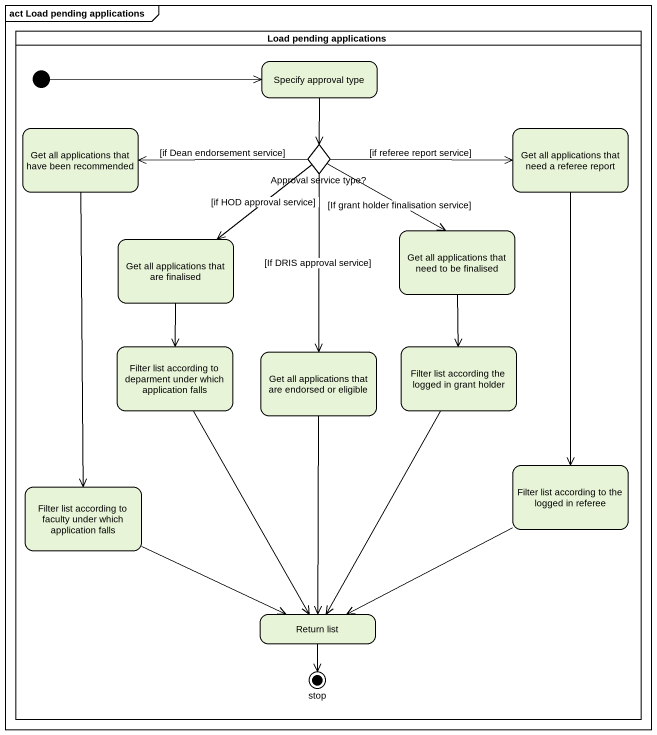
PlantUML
@startuml
mainframe act Load pending applications
hide empty description
state "Load pending applications" as Load_pending_applications <<partition>> {
  state "Specify approval type" as Specify_approval_type
  state "Get all applications that have been recommended" as Get_all_applications_that
  state "Approval service type?" as Approval_service_type <<choice>>
  state "Get all applications that need a referee report" as Get_all_applications_that_2
  state "Get all applications that are finalised" as Get_all_applications_that_3
  state "Get all applications that need to be finalised" as Get_all_applications_that_4
  state "Filter list according to deparment under which application falls" as Filter_list_according_to
  state "Get all applications that are endorsed or eligible" as Get_all_applications_that_5
  state "Filter list according the logged in grant holder" as Filter_list_according_the
  state "Filter list according to the logged in referee" as Filter_list_according_to_2
  state "Filter list according to faculty under which application falls" as Filter_list_according_to_3
  state "Return list" as Return_list
  state "stop" as stop_ <<end>>
  [*] -right-> Specify_approval_type
}
Specify_approval_type --> Approval_service_type
Get_all_applications_that --> Filter_list_according_to_3
Approval_service_type -left-> Get_all_applications_that : [if Dean endorsement service]
Approval_service_type -right-> Get_all_applications_that_2 : [if referee report service]
Approval_service_type --> Get_all_applications_that_3 : [if HOD approval service]
Approval_service_type --> Get_all_applications_that_4 : [If grant holder finalisation service]
Approval_service_type --> Get_all_applications_that_5 : [If DRIS approval service]
Get_all_applications_that_2 --> Filter_list_according_to_2
Get_all_applications_that_3 --> Filter_list_according_to
Get_all_applications_that_4 --> Filter_list_according_the
Filter_list_according_to --> Return_list
Get_all_applications_that_5 --> Return_list
Filter_list_according_the --> Return_list
Filter_list_according_to_2 -left-> Return_list
Filter_list_according_to_3 -right-> Return_list
Return_list --> stop_
@enduml
